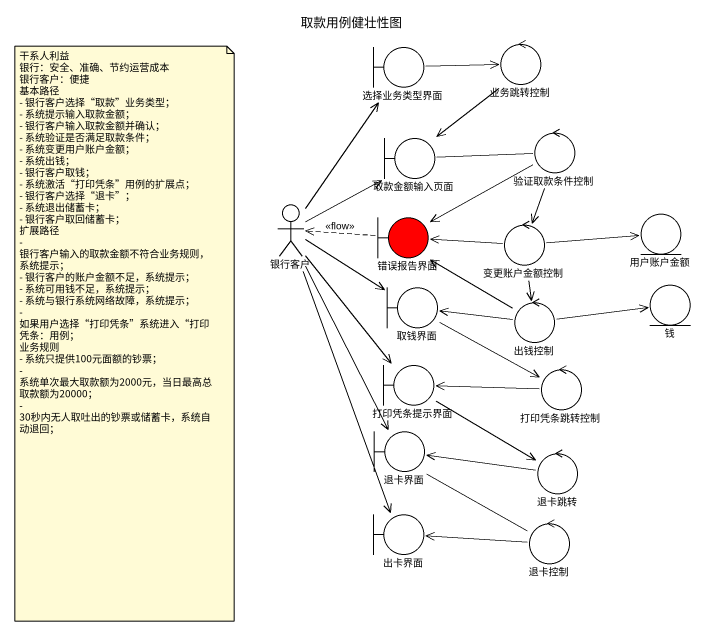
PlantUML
@startuml
title 取款用例健壮性图
boundary 选择业务类型界面
control 业务跳转控制
boundary 取款金额输入页面
control 验证取款条件控制
actor 银行客户
boundary 错误报告界面 #FF0000
control 变更账户金额控制
entity 用户账户金额
boundary 取钱界面
control 出钱控制
entity 钱
boundary 打印凭条提示界面
control 打印凭条跳转控制
boundary 退卡界面
control 退卡跳转
boundary 出卡界面
control 退卡控制
选择业务类型界面 -right-> 业务跳转控制
业务跳转控制 --> 取款金额输入页面
验证取款条件控制 -left- 取款金额输入页面
验证取款条件控制 -left-> 错误报告界面
验证取款条件控制 --> 变更账户金额控制
银行客户 -up-> 选择业务类型界面
银行客户 -up-> 取款金额输入页面
银行客户 -right-> 取钱界面
银行客户 --> 打印凭条提示界面
银行客户 --> 退卡界面
银行客户 --> 出卡界面
错误报告界面 .left.> 银行客户 : <<flow>>
变更账户金额控制 -left-> 错误报告界面
变更账户金额控制 -right-> 用户账户金额
变更账户金额控制 --> 出钱控制
取钱界面 -right-> 打印凭条跳转控制
出钱控制 -up-> 错误报告界面
出钱控制 -left-> 取钱界面
出钱控制 -right-> 钱
打印凭条提示界面 --> 退卡跳转
打印凭条跳转控制 -left-> 打印凭条提示界面
退卡界面 -- 退卡控制
退卡跳转 -left-> 退卡界面
退卡控制 -left-> 出卡界面
note as N1
  干系人利益
  银行：安全、准确、节约运营成本
  银行客户：便捷
  基本路径
  - 银行客户选择“取款”业务类型；
  - 系统提示输入取款金额；
  - 银行客户输入取款金额并确认；
  - 系统验证是否满足取款条件；
  - 系统变更用户账户金额；
  - 系统出钱；
  - 银行客户取钱；
  - 系统激活“打印凭条”用例的扩展点；
  - 银行客户选择“退卡”；
  - 系统退出储蓄卡；
  - 银行客户取回储蓄卡；
  扩展路径
  - 银行客户输入的取款金额不符合业务规则，系统提示；
  - 银行客户的账户金额不足，系统提示；
  - 系统可用钱不足，系统提示；
  - 系统与银行系统网络故障，系统提示；
  - 如果用户选择“打印凭条”系统进入“打印凭条：用例；
  业务规则
  - 系统只提供100元面额的钞票；
  - 系统单次最大取款额为2000元，当日最高总取款额为20000；
  - 30秒内无人取吐出的钞票或储蓄卡，系统自动退回；
end note
@enduml
